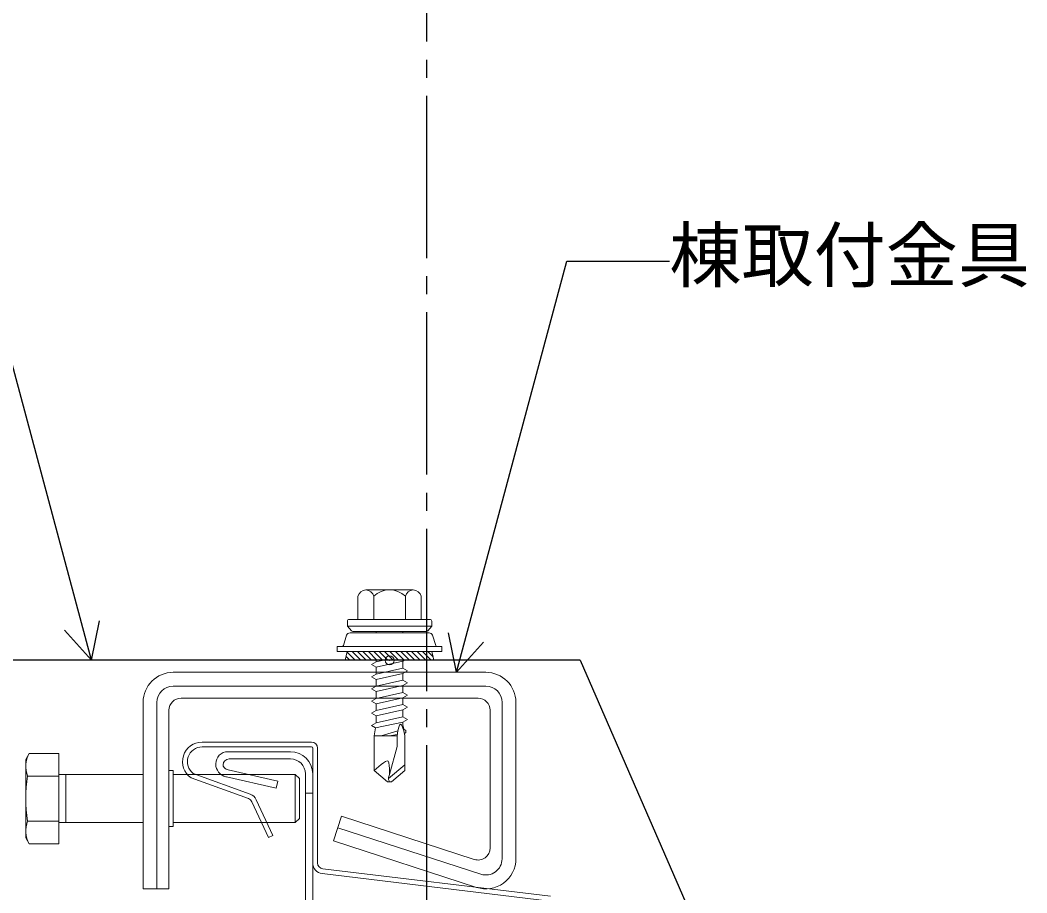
# Model space of a CAD drawing. Units: millimetres at full size, sheet at 1:3; details may follow other scales. Extents: x -1262 to 3778, y -891 to 1036.
# Drawn here: x -863.2 to -695.8, y 478.7 to 623.8 of the extents above; entities that cross this region are included whole.
import ezdxf
from ezdxf.enums import TextEntityAlignment as Align

# ---------------------------------------------------------------- set-up
doc = ezdxf.new("R2010")
doc.units = ezdxf.units.MM
doc.header["$LTSCALE"] = 3
doc.header["$PDMODE"] = 32
doc.header["$PDSIZE"] = 1.5
doc.linetypes.add('CHAIN2', pattern=[12, 9, -1, 1, -1])
for name, color, linetype, lineweight in [('0-4_寸法線1', 5, 'Continuous', 25), ('0-6_名称1', 5, 'Continuous', 25), ('0-B_屋根1', 6, 'Continuous', 20), ('1-1_水切1', 134, 'Continuous', 30), ('2-7_ビス1', 7, 'Continuous', 5), ('2-F_I金具', 7, 'Continuous', 5), ('3-0_吊子', 7, 'Continuous', 5)]:
    doc.layers.add(name, color=color, linetype=linetype, lineweight=lineweight)
doc.styles.add('ＭＳ ゴシック', font='')
doc.styles.get('ＭＳ ゴシック').set_extended_font_data('MS Gothic')

msp = doc.modelspace()

# ---------------------------------------------------------------- linework, layer by layer
at = {"layer": '0-4_寸法線1', "linetype": 'CHAIN2'}
msp.add_line((-795.671, 719.256), (-795.671, -638.289), dxfattribs=at)
at = {"layer": '0-6_名称1'}
for p, q in [((-851.385, 517.39), (-850.04, 523.962)), ((-851.385, 517.39), (-855.836, 522.409)), ((-790.642, 515.39), (-791.987, 521.962)), ((-790.642, 515.39), (-786.192, 520.409))]:
    msp.add_line(p, q, dxfattribs=at)
for points in [[(-851.385, 517.39), (-875.018, 605.589), (-946.403, 605.589)], [(-790.642, 515.39), (-772.331, 583.731), (-755.258, 583.731)]]:
    msp.add_lwpolyline(points, dxfattribs=at)
at = {"layer": '0-B_屋根1'}
for p, q in [((-814.771, 503.79), (-832.971, 503.79)), ((-814.771, 502.99), (-832.971, 502.99)), ((-814.571, 483.708), (-814.571, 502.79)), ((-813.771, 483.708), (-813.771, 502.79)), ((-825.259, 494.385), (-834.808, 497.861)), ((-834.432, 498.576), (-824.985, 495.137)), ((-823.969, 494.207), (-821.186, 488.238)), ((-775.033, 478.154), (-812.891, 482.716)), ((-775.129, 477.36), (-812.986, 481.921))]:
    msp.add_line(p, q, dxfattribs=at)
msp.add_lwpolyline([(-824.694, 493.868), (-821.911, 487.9), (-821.186, 488.238)], dxfattribs=at)
for centre, radius, start, end in [((-832.971, 500.541), 3.249, 90, 235.57982), ((-832.971, 500.541), 2.449, 90.00009, 233.37631), ((-814.771, 502.79), 1, 0, 90), ((-814.771, 502.79), 0.2, 0, 90), ((-825.601, 493.446), 1, 25, 70), ((-825.601, 493.446), 1.8, 25, 70), ((-812.771, 483.708), 1.8, 180, 263.13001), ((-812.771, 483.708), 1, 180, 263.13001)]:
    msp.add_arc(centre, radius, start, end, dxfattribs=at)
at = {"layer": '1-1_水切1'}
for q in [(-904.171, 517.39), (-710.146, 379.883)]:
    msp.add_line((-770.077, 517.39), q, dxfattribs=at)
at = {"layer": '2-7_ビス1'}
for p, q in [((-807.042, 528.032), (-807.042, 524.19)), ((-797.854, 529.09), (-805.729, 529.09)), ((-804.417, 528.032), (-804.417, 524.19)), ((-799.167, 528.032), (-799.167, 524.19)), ((-796.542, 528.032), (-796.542, 524.19)), ((-808.48, 524.19), (-795.104, 524.19)), ((-808.798, 523.082), (-808.798, 523.872)), ((-808.798, 523.082), (-794.785, 523.082)), ((-808.145, 522.304), (-808.798, 523.082)), ((-795.438, 522.304), (-794.785, 523.082)), ((-794.785, 523.082), (-794.785, 523.872)), ((-808.936, 521.543), (-809.476, 519.833)), ((-795.215, 521.95), (-808.368, 521.95)), ((-795.682, 522.19), (-807.901, 522.19)), ((-804.021, 522.19), (-804.021, 521.95)), ((-799.562, 522.19), (-799.562, 521.95)), ((-794.647, 521.543), (-794.107, 519.833)), ((-810.492, 519.67), (-810.492, 518.83)), ((-793.092, 519.67), (-810.492, 519.67)), ((-808.82, 518.83), (-809.18, 517.39)), ((-809.18, 517.39), (-794.403, 517.39)), ((-808.386, 517.39), (-809.021, 518.026)), ((-807.485, 517.39), (-808.841, 518.746)), ((-808.024, 518.83), (-806.584, 517.39)), ((-807.124, 518.83), (-805.684, 517.39)), ((-806.223, 518.83), (-804.783, 517.39)), ((-805.322, 518.83), (-803.882, 517.39)), ((-804.421, 518.83), (-802.981, 517.39)), ((-804.021, 517.112), (-804.021, 517.39)), ((-804.021, 517.112), (-802.796, 517.39)), ((-803.52, 518.83), (-802.08, 517.39)), ((-802.62, 518.83), (-801.18, 517.39)), ((-801.719, 518.83), (-800.279, 517.39)), ((-800.818, 518.83), (-799.378, 517.39)), ((-799.917, 518.83), (-798.477, 517.39)), ((-799.562, 517.234), (-799.291, 517.39)), ((-799.017, 518.83), (-797.577, 517.39)), ((-798.116, 518.83), (-796.676, 517.39)), ((-797.215, 518.83), (-795.775, 517.39)), ((-796.314, 518.83), (-794.874, 517.39)), ((-795.414, 518.83), (-794.546, 517.963)), ((-794.763, 518.83), (-794.403, 517.39)), ((-804.792, 516.667), (-804.021, 517.112)), ((-804.792, 516.667), (-804.021, 516.223)), ((-804.021, 516.223), (-799.562, 517.234)), ((-804.021, 516.223), (-804.021, 515.09)), ((-804.021, 515.09), (-799.562, 516.101)), ((-799.562, 517.234), (-799.562, 516.101)), ((-798.792, 515.656), (-799.562, 516.101)), ((-804.792, 514.645), (-804.021, 515.09)), ((-804.792, 514.645), (-804.021, 514.2)), ((-804.021, 514.2), (-799.562, 515.211)), ((-804.021, 514.2), (-804.021, 513.068)), ((-804.021, 513.068), (-799.562, 514.079)), ((-798.792, 515.656), (-799.562, 515.211)), ((-799.562, 515.211), (-799.562, 514.079)), ((-798.792, 513.634), (-799.562, 514.079)), ((-804.792, 512.623), (-804.021, 513.068)), ((-798.792, 513.634), (-799.562, 513.189)), ((-804.792, 510.6), (-804.021, 511.045)), ((-804.021, 511.045), (-799.562, 512.057)), ((-798.792, 511.612), (-799.562, 512.057)), ((-798.792, 511.612), (-799.562, 511.167)), ((-804.792, 508.578), (-804.021, 509.023)), ((-804.021, 509.023), (-799.562, 510.034)), ((-804.021, 508.133), (-799.562, 509.144)), ((-798.792, 509.589), (-799.562, 510.034)), ((-798.792, 509.589), (-799.562, 509.144)), ((-799.562, 509.144), (-799.562, 508.012)), ((-804.792, 508.578), (-804.021, 508.133)), ((-804.021, 508.133), (-804.021, 507.001)), ((-804.021, 507.001), (-799.562, 508.012)), ((-798.792, 507.567), (-799.562, 508.012)), ((-798.792, 507.567), (-799.562, 507.122)), ((-804.792, 506.556), (-804.021, 507.001)), ((-804.792, 506.556), (-804.106, 506.16)), ((-804.339, 504.834), (-804.106, 506.16)), ((-804.106, 506.16), (-799.562, 507.122)), ((-799.562, 507.122), (-799.562, 506.639)), ((-799.435, 505.916), (-799.562, 506.639)), ((-799.435, 505.916), (-799.5, 505.897)), ((-799.435, 505.916), (-799.058, 505.699)), ((-799.058, 505.699), (-799.058, 505.391)), ((-804.339, 504.834), (-804.339, 499.061)), ((-804.339, 504.834), (-800.537, 504.834)), ((-800.402, 505.635), (-803.167, 504.834)), ((-801.792, 504.834), (-800.504, 505.046)), ((-800.537, 504.834), (-800.537, 503.061)), ((-799.332, 505.239), (-799.316, 505.242)), ((-799.316, 505.242), (-799.058, 505.391)), ((-799.244, 504.834), (-799.316, 505.242)), ((-799.244, 504.834), (-799.244, 499.061)), ((-800.537, 503.062), (-801.791, 498.382)), ((-804.339, 499.061), (-802.11, 497.19)), ((-801.968, 497.719), (-799.244, 500.005)), ((-799.244, 499.061), (-801.473, 497.19)), ((-801.473, 497.19), (-802.11, 497.19))]:
    msp.add_line(p, q, dxfattribs=at)
for points in [[(-793.092, 519.67), (-793.092, 518.83), (-810.492, 518.83)], [(-804.792, 512.623), (-804.021, 512.178), (-804.021, 511.045)], [(-804.021, 512.178), (-799.562, 513.189), (-799.562, 512.057)], [(-804.021, 510.155), (-799.562, 511.167), (-799.562, 510.034)], [(-804.792, 510.6), (-804.021, 510.155), (-804.021, 509.023)], [(-799.244, 504.834), (-799.432, 505.649), (-799.617, 506.259), (-799.795, 506.639), (-799.964, 506.765), (-800.118, 506.627), (-800.263, 506.245), (-800.401, 505.64), (-800.537, 504.834)], [(-804.339, 499.061), (-803.971, 499.373), (-803.577, 499.712), (-803.181, 500.043), (-802.804, 500.332), (-802.467, 500.544), (-802.193, 500.646), (-802.004, 500.604), (-801.896, 500.359), (-801.831, 499.923), (-801.799, 499.387), (-801.789, 498.843), (-801.791, 498.382)], [(-801.792, 497.19), (-801.853, 497.322), (-801.907, 497.454), (-801.948, 497.586), (-801.968, 497.719), (-801.96, 497.884), (-801.92, 498.049), (-801.861, 498.216), (-801.791, 498.382)]]:
    msp.add_lwpolyline(points, dxfattribs=at)
for centre, radius, start, end in [((-805.729, 527.747), 1.343, 12.25461, 167.74538), ((-801.792, 525.305), 3.785, 46.09561, 133.90437), ((-797.854, 527.747), 1.343, 12.25461, 167.74538), ((-808.48, 523.872), 0.319, 90, 180), ((-795.104, 523.872), 0.319, 0, 90), ((-808.368, 521.35), 0.6, 90, 161.24339), ((-807.901, 522.509), 0.319, 220, 270), ((-795.682, 522.509), 0.319, 270, 320), ((-795.215, 521.35), 0.6, 18.75661, 90), ((-809.704, 519.91), 0.24, 270, 341.24339), ((-793.88, 519.91), 0.24, 198.75661, 270)]:
    msp.add_arc(centre, radius, start, end, dxfattribs=at)
at = {"layer": '2-7_ビス1', "color": 5}
msp.add_point((-801.792, 517.39), dxfattribs=at)
at = {"layer": '2-F_I金具'}
for p, q in [((-785.776, 515.39), (-837.776, 515.39)), ((-785.776, 513.09), (-837.776, 513.09)), ((-787.076, 511.09), (-836.476, 511.09)), ((-842.776, 510.39), (-842.776, 479.39)), ((-840.476, 510.39), (-840.476, 479.39)), ((-838.476, 509.09), (-838.476, 479.39)), ((-785.076, 509.09), (-785.076, 486.179)), ((-783.076, 510.39), (-783.076, 484.39)), ((-780.776, 510.39), (-780.776, 484.39)), ((-862.298, 500.89), (-861.717, 501.896)), ((-862.298, 500.89), (-862.298, 487.89)), ((-856.798, 501.896), (-861.717, 501.896)), ((-856.798, 501.896), (-856.798, 486.885)), ((-838.476, 499.04), (-837.776, 499.04)), ((-837.776, 499.04), (-837.776, 489.74)), ((-856.798, 498.143), (-861.983, 498.143)), ((-856.798, 498.39), (-842.776, 498.39)), ((-855.626, 498.39), (-855.626, 490.39)), ((-817.474, 498.39), (-837.776, 498.39)), ((-816.798, 497.714), (-817.474, 498.39)), ((-816.798, 497.714), (-816.798, 491.067)), ((-856.798, 490.637), (-861.983, 490.637)), ((-816.798, 491.067), (-817.474, 490.39)), ((-811.098, 487.36), (-809.769, 491.45)), ((-787.694, 484.277), (-809.769, 491.45)), ((-856.798, 490.39), (-842.776, 490.39)), ((-838.476, 489.74), (-837.776, 489.74)), ((-786.61, 481.822), (-810.387, 489.548)), ((-862.298, 487.89), (-861.717, 486.885)), ((-787.321, 479.635), (-811.098, 487.36)), ((-856.798, 486.885), (-861.717, 486.885)), ((-842.776, 479.39), (-838.476, 479.39))]:
    msp.add_line(p, q, dxfattribs=at)
msp.add_lwpolyline([(-817.474, 498.39), (-817.474, 490.39), (-837.776, 490.39)], dxfattribs=at)
for centre, radius, start, end in [((-837.776, 510.39), 5, 90, 180), ((-785.776, 510.39), 5, 0, 90), ((-837.776, 510.39), 2.7, 90, 180), ((-785.776, 510.39), 2.7, 0, 90), ((-836.476, 509.09), 2, 90, 180), ((-787.076, 509.09), 2, 0, 90), ((-858.041, 499.75), 4.256, 149.72153, 202.17946), ((-839.781, 494.39), 22.517, 170.40586, 189.59414), ((-858.041, 489.031), 4.256, 157.82054, 210.27847), ((-787.076, 486.179), 2, 252, 0), ((-785.776, 484.39), 5, 252, 0), ((-785.776, 484.39), 2.7, 252, 0)]:
    msp.add_arc(centre, radius, start, end, dxfattribs=at)
at = {"layer": '3-0_吊子'}
for p, q in [((-818.271, 502.19), (-828.694, 502.19)), ((-818.271, 500.99), (-828.494, 500.99)), ((-830.694, 500.1), (-830.694, 500.19)), ((-829.494, 499.99), (-829.494, 499.809)), ((-829.252, 499.52), (-829.494, 499.809)), ((-828.639, 499.175), (-820.364, 497.288)), ((-830.13, 498.7), (-830.226, 498.814)), ((-829.043, 498.036), (-828.888, 498.001)), ((-820.631, 496.118), (-828.888, 498.001)), ((-815.771, 498.49), (-815.771, 463.19)), ((-814.571, 498.507), (-814.571, 463.19)), ((-820.364, 497.288), (-820.631, 496.118)), ((-815.771, 495.317), (-814.571, 495.317))]:
    msp.add_line(p, q, dxfattribs=at)
for centre, radius, start, end in [((-828.694, 500.19), 2, 90, 180), ((-828.494, 499.99), 1, 90, 180), ((-818.271, 498.49), 3.7, 0, 90), ((-818.271, 498.49), 2.5, 0, 90), ((-828.694, 500.1), 2, 180, 220), ((-828.486, 500.163), 1, 220, 261.15659), ((-828.598, 499.986), 2, 220.00029, 257.15662)]:
    msp.add_arc(centre, radius, start, end, dxfattribs=at)

# ---------------------------------------------------------------- texts
at = {"layer": '0-6_名称1', "style": 'ＭＳ ゴシック'}
msp.add_text('棟取付金具', height=8.798, dxfattribs=at).set_placement((-755.258, 577.731), align=Align.BOTTOM_LEFT)

doc.saveas('drawing.dxf')
